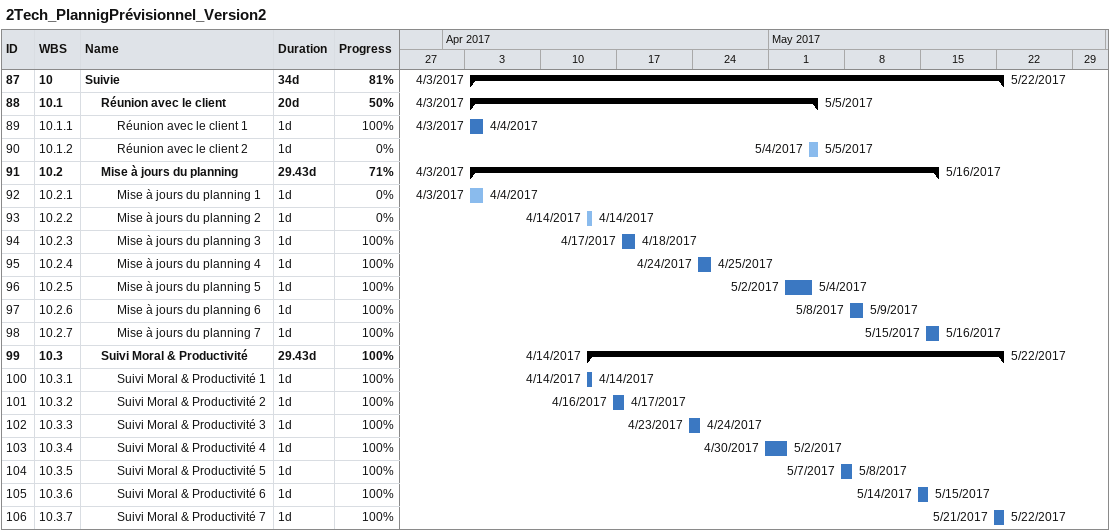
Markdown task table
2Tech_PlannigPrévisionnel_Version2

| ID | WBS | Task | Duration | Start | Finish | % complete |
|---|---|---|---|---|---|---|
| 87 | 10 | **Suivie** | 34d | 2017-04-03 | 2017-05-22 | 81 |
| 88 | 10.1 | **Réunion avec le client** | 20d | 2017-04-03 | 2017-05-05 | 50 |
| 89 | 10.1.1 | Réunion avec le client 1 | 1d | 2017-04-03 | 2017-04-04 | 100 |
| 90 | 10.1.2 | Réunion avec le client 2 | 1d | 2017-05-04 | 2017-05-05 | 0 |
| 91 | 10.2 | **Mise à jours du planning** | 29.43d | 2017-04-03 | 2017-05-16 | 71 |
| 92 | 10.2.1 | Mise à jours du planning 1 | 1d | 2017-04-03 | 2017-04-04 | 0 |
| 93 | 10.2.2 | Mise à jours du planning 2 | 1d | 2017-04-14 | 2017-04-14 | 0 |
| 94 | 10.2.3 | Mise à jours du planning 3 | 1d | 2017-04-17 | 2017-04-18 | 100 |
| 95 | 10.2.4 | Mise à jours du planning 4 | 1d | 2017-04-24 | 2017-04-25 | 100 |
| 96 | 10.2.5 | Mise à jours du planning 5 | 1d | 2017-05-02 | 2017-05-04 | 100 |
| 97 | 10.2.6 | Mise à jours du planning 6 | 1d | 2017-05-08 | 2017-05-09 | 100 |
| 98 | 10.2.7 | Mise à jours du planning 7 | 1d | 2017-05-15 | 2017-05-16 | 100 |
| 99 | 10.3 | **Suivi Moral & Productivité** | 29.43d | 2017-04-14 | 2017-05-22 | 100 |
| 100 | 10.3.1 | Suivi Moral & Productivité 1 | 1d | 2017-04-14 | 2017-04-14 | 100 |
| 101 | 10.3.2 | Suivi Moral & Productivité 2 | 1d | 2017-04-16 | 2017-04-17 | 100 |
| 102 | 10.3.3 | Suivi Moral & Productivité 3 | 1d | 2017-04-23 | 2017-04-24 | 100 |
| 103 | 10.3.4 | Suivi Moral & Productivité 4 | 1d | 2017-04-30 | 2017-05-02 | 100 |
| 104 | 10.3.5 | Suivi Moral & Productivité 5 | 1d | 2017-05-07 | 2017-05-08 | 100 |
| 105 | 10.3.6 | Suivi Moral & Productivité 6 | 1d | 2017-05-14 | 2017-05-15 | 100 |
| 106 | 10.3.7 | Suivi Moral & Productivité 7 | 1d | 2017-05-21 | 2017-05-22 | 100 |
